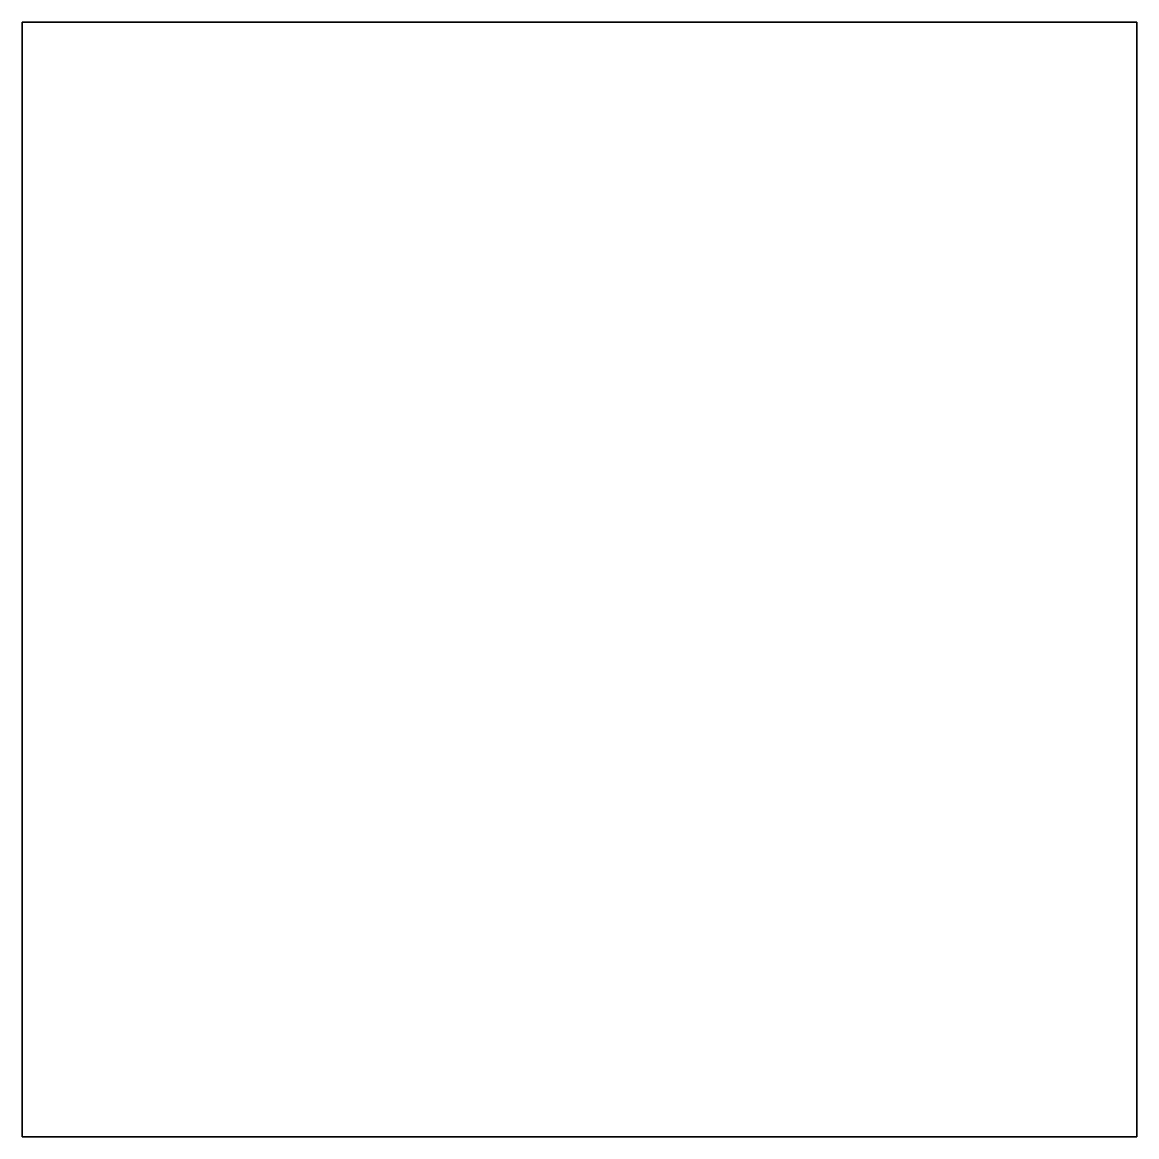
# Model space of a CAD drawing. Header units: metres. Extents: x -35.2 to 4.6, y -75.2 to 4.3.
# Drawn here: x -0.1 to 0, y -74.1 to -74 of the extents above.
import ezdxf

# ---------------------------------------------------------------- set-up
doc = ezdxf.new("R2010")
doc.units = ezdxf.units.M

msp = doc.modelspace()

# ---------------------------------------------------------------- linework, layer by layer
at = {"layer": 'RES_DS_RES_AC_ASYS_RET_AIR_ZONE', "color": 43}
for points in [[(-0.1, -74, 1), (-0.1, -74), (-0.1, -74.1), (-0.1, -74.1, 1)], [(0, -74, 1), (0, -74), (-0.1, -74), (-0.1, -74, 1)], [(0, -74.1, 1), (0, -74.1), (0, -74), (0, -74, 1)], [(-0.1, -74.1, 1), (-0.1, -74.1), (0, -74.1), (0, -74.1, 1)]]:
    msp.add_3dface(points, dxfattribs=at)
at = {"layer": 'RES_DS_RES_AC_ASYS_RET_AIR_ZONE', "color": 8}
msp.add_3dface([(0, -74), (0, -74.1), (-0.1, -74.1), (-0.1, -74)], dxfattribs=at)
at = {"layer": 'RES_DS_RES_AC_ASYS_RET_AIR_ZONE', "color": 15}
msp.add_3dface([(-0.1, -74, 1), (-0.1, -74.1, 1), (0, -74.1, 1), (0, -74, 1)], dxfattribs=at)
at = {"layer": 'RES_DS_RES_FUR_ELECTRIC_ASYS_RET_AIR_ZONE', "color": 43}
for points in [[(-0.1, -74, 1), (-0.1, -74), (-0.1, -74.1), (-0.1, -74.1, 1)], [(0, -74, 1), (0, -74), (-0.1, -74), (-0.1, -74, 1)], [(0, -74.1, 1), (0, -74.1), (0, -74), (0, -74, 1)], [(-0.1, -74.1, 1), (-0.1, -74.1), (0, -74.1), (0, -74.1, 1)]]:
    msp.add_3dface(points, dxfattribs=at)
at = {"layer": 'RES_DS_RES_FUR_ELECTRIC_ASYS_RET_AIR_ZONE', "color": 8}
msp.add_3dface([(0, -74), (0, -74.1), (-0.1, -74.1), (-0.1, -74)], dxfattribs=at)
at = {"layer": 'RES_DS_RES_FUR_ELECTRIC_ASYS_RET_AIR_ZONE', "color": 15}
msp.add_3dface([(-0.1, -74, 1), (-0.1, -74.1, 1), (0, -74.1, 1), (0, -74, 1)], dxfattribs=at)

doc.saveas('drawing.dxf')
